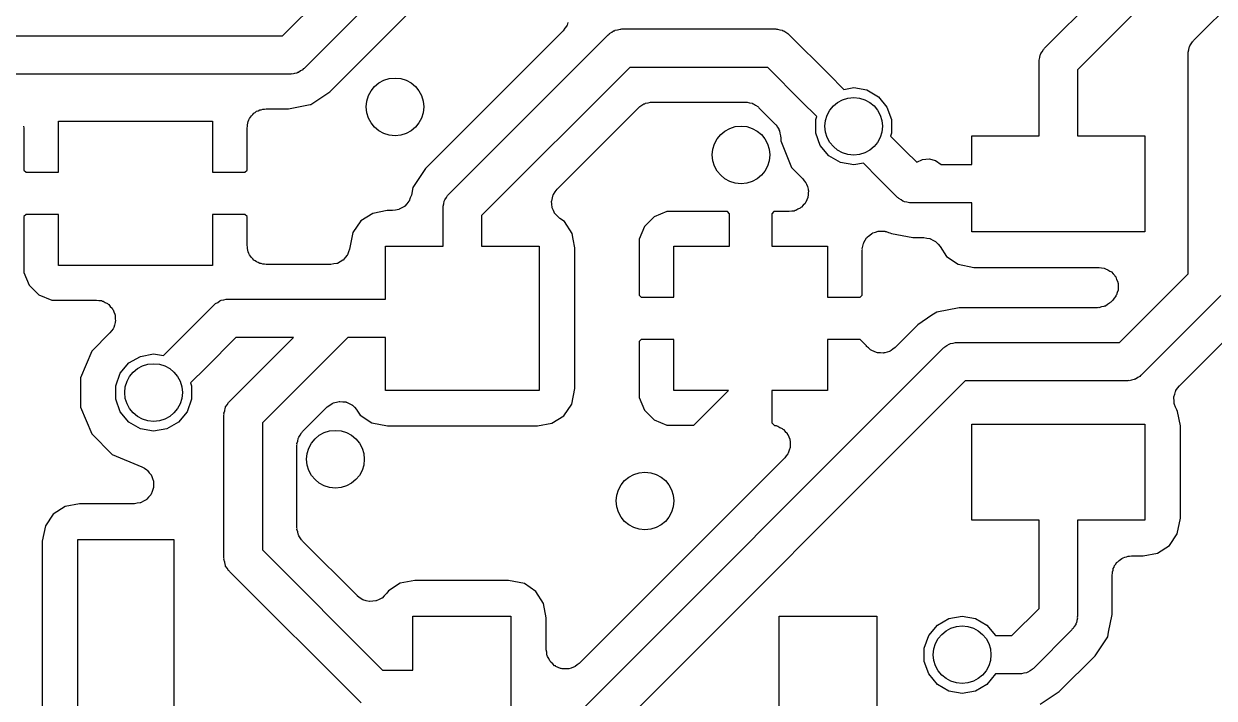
# Model space of a CAD drawing. Extents: x 125.1 to 143.2, y -145.5 to -100.1.
# Drawn here: x 130.02 to 136.21, y -135.38 to -131.87 of the extents above; entities that cross this region are included whole.
import ezdxf

# ---------------------------------------------------------------- set-up
doc = ezdxf.new("R2010")
doc.units = 0
doc.header["$MEASUREMENT"] = 0
doc.layers.add('BLACK', color=7, linetype='CONTINUOUS')

msp = doc.modelspace()

# ---------------------------------------------------------------- linework, layer by layer
at = {"layer": 'Black'}
for p, q in [((135.329, -131.995), (137.545, -129.779)), ((137.657, -129.95), (135.5, -132.107)), ((131.365, -131.93), (132.054, -131.241)), ((136.104, -131.954), (136.779, -131.279)), ((132.224, -131.353), (131.477, -132.101)), ((131.611, -132.221), (132.212, -131.62)), ((132.843, -131.879), (132.834, -131.891)), ((132.844, -131.877), (132.843, -131.879)), ((132.845, -131.875), (132.844, -131.877)), ((132.849, -131.861), (132.845, -131.875)), ((127.766, -131.93), (131.365, -131.93)), ((132.825, -131.904), (132.109, -132.62)), ((132.229, -132.754), (133.059, -131.925)), ((132.834, -131.891), (132.825, -131.904)), ((133.059, -131.925), (133.063, -131.922)), ((133.063, -131.922), (133.065, -131.919)), ((133.065, -131.919), (133.077, -131.912)), ((133.077, -131.912), (133.087, -131.905)), ((133.087, -131.905), (133.092, -131.904)), ((133.092, -131.904), (133.095, -131.901)), ((133.095, -131.901), (133.108, -131.899)), ((133.108, -131.899), (133.121, -131.896)), ((133.121, -131.896), (133.125, -131.896)), ((133.125, -131.896), (133.13, -131.895)), ((133.13, -131.895), (133.93, -131.895)), ((133.93, -131.895), (133.934, -131.896)), ((133.934, -131.896), (133.939, -131.896)), ((133.939, -131.896), (133.951, -131.899)), ((133.951, -131.899), (133.964, -131.901)), ((133.964, -131.901), (133.968, -131.904)), ((133.968, -131.904), (133.972, -131.905)), ((133.972, -131.905), (133.983, -131.912)), ((133.983, -131.912), (133.994, -131.919)), ((133.994, -131.919), (133.997, -131.922)), ((133.997, -131.922), (134.001, -131.925)), ((134.001, -131.925), (134.206, -132.13)), ((135.309, -132.023), (135.317, -132.013)), ((135.317, -132.013), (135.323, -132.001)), ((135.323, -132.001), (135.327, -131.998)), ((135.327, -131.998), (135.329, -131.995)), ((136.075, -132.016), (136.079, -132.004)), ((136.079, -132.004), (136.081, -131.991)), ((136.081, -131.991), (136.083, -131.987)), ((136.083, -131.987), (136.084, -131.983)), ((136.084, -131.983), (136.092, -131.972)), ((136.092, -131.972), (136.098, -131.961)), ((136.098, -131.961), (136.102, -131.958)), ((136.102, -131.958), (136.104, -131.954)), ((135.3, -132.057), (135.304, -132.044)), ((135.301, -132.061), (135.3, -132.057)), ((135.3, -132.066), (135.301, -132.061)), ((135.3, -132.45), (135.3, -132.066)), ((135.304, -132.044), (135.306, -132.031)), ((135.306, -132.031), (135.308, -132.028)), ((135.308, -132.028), (135.309, -132.023)), ((136.076, -132.021), (136.075, -132.016)), ((136.075, -132.025), (136.076, -132.021)), ((136.075, -132.052), (136.075, -132.025)), ((136.075, -133.169), (136.075, -132.052)), ((131.406, -132.13), (127.766, -132.13)), ((131.41, -132.129), (131.406, -132.13)), ((131.415, -132.13), (131.41, -132.129)), ((131.427, -132.126), (131.415, -132.13)), ((131.44, -132.124), (131.427, -132.126)), ((131.444, -132.122), (131.44, -132.124)), ((131.448, -132.121), (131.444, -132.122)), ((131.459, -132.113), (131.448, -132.121)), ((131.47, -132.107), (131.459, -132.113)), ((131.473, -132.103), (131.47, -132.107)), ((131.477, -132.101), (131.473, -132.103)), ((133.171, -132.095), (132.4, -132.866)), ((133.889, -132.095), (133.171, -132.095)), ((134.065, -132.272), (133.889, -132.095)), ((134.206, -132.13), (134.206, -132.13)), ((134.206, -132.13), (134.285, -132.209)), ((135.5, -132.107), (135.5, -132.45)), ((131.512, -132.287), (131.611, -132.221)), ((134.285, -132.209), (134.336, -132.2)), ((134.336, -132.2), (134.404, -132.212)), ((134.404, -132.212), (134.465, -132.247)), ((134.465, -132.247), (134.509, -132.301)), ((131.223, -132.329), (131.23, -132.323)), ((131.23, -132.323), (131.238, -132.32)), ((131.238, -132.32), (131.246, -132.316)), ((131.246, -132.316), (131.254, -132.315)), ((131.254, -132.315), (131.263, -132.312)), ((131.263, -132.312), (131.271, -132.312)), ((131.271, -132.312), (131.28, -132.31)), ((131.28, -132.31), (131.396, -132.31)), ((131.396, -132.31), (131.508, -132.288)), ((131.508, -132.288), (131.512, -132.287)), ((131.508, -132.288), (131.508, -132.288)), ((132.793, -132.728), (133.216, -132.305)), ((133.216, -132.305), (133.22, -132.302)), ((133.22, -132.302), (133.223, -132.299)), ((133.223, -132.299), (133.234, -132.292)), ((133.234, -132.292), (133.245, -132.285)), ((133.245, -132.285), (133.249, -132.284)), ((133.249, -132.284), (133.253, -132.281)), ((133.253, -132.281), (133.266, -132.279)), ((133.266, -132.279), (133.278, -132.276)), ((133.278, -132.276), (133.283, -132.276)), ((133.283, -132.276), (133.287, -132.275)), ((133.287, -132.275), (133.773, -132.275)), ((133.773, -132.275), (133.777, -132.276)), ((133.777, -132.276), (133.781, -132.276)), ((133.781, -132.276), (133.794, -132.279)), ((133.794, -132.279), (133.807, -132.281)), ((133.807, -132.281), (133.811, -132.284)), ((133.811, -132.284), (133.815, -132.285)), ((133.815, -132.285), (133.825, -132.292)), ((133.825, -132.292), (133.837, -132.299)), ((133.837, -132.299), (133.84, -132.302)), ((133.84, -132.302), (133.843, -132.305)), ((133.843, -132.305), (133.926, -132.388)), ((134.144, -132.35), (134.065, -132.272)), ((134.065, -132.272), (134.065, -132.272)), ((134.509, -132.301), (134.533, -132.366)), ((130.2, -132.64), (130.2, -132.375)), ((130.2, -132.375), (131, -132.375)), ((131, -132.375), (131, -132.64)), ((131.182, -132.393), (131.185, -132.384)), ((131.185, -132.384), (131.186, -132.376)), ((131.186, -132.376), (131.19, -132.368)), ((131.19, -132.368), (131.193, -132.36)), ((131.193, -132.36), (131.199, -132.353)), ((131.199, -132.353), (131.203, -132.346)), ((131.203, -132.346), (131.21, -132.34)), ((131.21, -132.34), (131.216, -132.333)), ((131.216, -132.333), (131.223, -132.329)), ((134.138, -132.366), (134.144, -132.35)), ((134.138, -132.436), (134.138, -132.366)), ((134.533, -132.366), (134.533, -132.436)), ((130.018, -132.401), (130.02, -132.41)), ((130.02, -132.41), (130.02, -132.629)), ((131.18, -132.41), (131.182, -132.401)), ((131.18, -132.629), (131.18, -132.41)), ((131.182, -132.401), (131.182, -132.393)), ((133.926, -132.388), (133.929, -132.391)), ((133.929, -132.391), (133.932, -132.394)), ((133.932, -132.394), (133.939, -132.405)), ((133.939, -132.405), (133.946, -132.416)), ((133.946, -132.416), (133.947, -132.42)), ((133.947, -132.42), (133.95, -132.424)), ((133.95, -132.424), (133.952, -132.437)), ((133.952, -132.437), (133.955, -132.45)), ((134.162, -132.501), (134.138, -132.436)), ((134.533, -132.436), (134.528, -132.452)), ((133.955, -132.45), (133.955, -132.454)), ((133.955, -132.454), (133.956, -132.458)), ((133.956, -132.458), (133.956, -132.476)), ((133.956, -132.476), (134.013, -132.616)), ((134.207, -132.555), (134.162, -132.501)), ((134.528, -132.452), (134.606, -132.53)), ((134.95, -132.6), (134.95, -132.45)), ((134.95, -132.45), (135.3, -132.45)), ((135.5, -132.45), (135.85, -132.45)), ((135.85, -132.45), (135.85, -132.95)), ((134.267, -132.59), (134.207, -132.555)), ((134.606, -132.53), (134.606, -132.53)), ((134.606, -132.53), (134.664, -132.588)), ((134.694, -132.573), (134.729, -132.57)), ((134.729, -132.57), (134.762, -132.579)), ((130.02, -132.629), (130.031, -132.64)), ((131.169, -132.64), (131.18, -132.629)), ((132.109, -132.62), (132.043, -132.719)), ((134.013, -132.616), (134.072, -132.674)), ((134.336, -132.602), (134.267, -132.59)), ((134.386, -132.593), (134.336, -132.602)), ((134.465, -132.672), (134.386, -132.593)), ((134.664, -132.588), (134.694, -132.573)), ((134.762, -132.579), (134.791, -132.599)), ((134.791, -132.599), (134.791, -132.6)), ((134.791, -132.6), (134.95, -132.6)), ((130.031, -132.64), (130.2, -132.64)), ((131, -132.64), (131.169, -132.64)), ((134.072, -132.674), (134.079, -132.685)), ((134.079, -132.685), (134.087, -132.695)), ((134.564, -132.771), (134.465, -132.672)), ((134.465, -132.672), (134.465, -132.672)), ((132.043, -132.719), (132.035, -132.759)), ((132.227, -132.758), (132.229, -132.754)), ((132.773, -132.757), (132.774, -132.756)), ((132.774, -132.756), (132.783, -132.742)), ((132.783, -132.742), (132.793, -132.728)), ((132.793, -132.728), (132.793, -132.728)), ((132.793, -132.728), (132.793, -132.728)), ((134.087, -132.695), (134.089, -132.699)), ((134.089, -132.699), (134.091, -132.703)), ((134.091, -132.703), (134.095, -132.715)), ((134.095, -132.715), (134.099, -132.728)), ((134.099, -132.728), (134.099, -132.732)), ((134.099, -132.732), (134.1, -132.736)), ((134.1, -132.736), (134.099, -132.749)), ((134.099, -132.749), (134.099, -132.762)), ((132, -132.818), (131.985, -132.825)), ((132.001, -132.816), (132, -132.817)), ((132, -132.817), (132, -132.818)), ((132.012, -132.804), (132.001, -132.816)), ((132.022, -132.791), (132.012, -132.804)), ((132.023, -132.79), (132.022, -132.791)), ((132.024, -132.79), (132.023, -132.79)), ((132.029, -132.774), (132.024, -132.79)), ((132.035, -132.759), (132.029, -132.774)), ((132.2, -132.816), (132.204, -132.804)), ((132.201, -132.821), (132.2, -132.816)), ((132.204, -132.804), (132.206, -132.791)), ((132.206, -132.791), (132.208, -132.787)), ((132.208, -132.787), (132.209, -132.783)), ((132.209, -132.783), (132.217, -132.772)), ((132.217, -132.772), (132.223, -132.761)), ((132.223, -132.761), (132.227, -132.758)), ((132.764, -132.791), (132.765, -132.79)), ((132.766, -132.807), (132.764, -132.791)), ((132.765, -132.79), (132.769, -132.773)), ((132.765, -132.79), (132.765, -132.79)), ((132.768, -132.824), (132.766, -132.807)), ((132.769, -132.773), (132.773, -132.757)), ((132.773, -132.757), (132.773, -132.757)), ((134.073, -132.812), (134.065, -132.822)), ((134.083, -132.802), (134.073, -132.812)), ((134.085, -132.798), (134.083, -132.802)), ((134.087, -132.795), (134.085, -132.798)), ((134.092, -132.783), (134.087, -132.795)), ((134.097, -132.771), (134.092, -132.783)), ((134.098, -132.767), (134.097, -132.771)), ((134.099, -132.762), (134.098, -132.767)), ((134.568, -132.773), (134.564, -132.771)), ((134.57, -132.777), (134.568, -132.773)), ((134.582, -132.783), (134.57, -132.777)), ((134.592, -132.791), (134.582, -132.783)), ((134.597, -132.792), (134.592, -132.791)), ((134.6, -132.794), (134.597, -132.792)), ((134.613, -132.796), (134.6, -132.794)), ((134.626, -132.8), (134.613, -132.796)), ((134.63, -132.799), (134.626, -132.8)), ((134.635, -132.8), (134.63, -132.799)), ((134.75, -132.8), (134.635, -132.8)), ((134.95, -132.8), (134.75, -132.8)), ((134.95, -132.95), (134.95, -132.8)), ((130.031, -132.86), (130.02, -132.871)), ((130.02, -132.871), (130.02, -133.161)), ((130.2, -132.86), (130.031, -132.86)), ((130.2, -133.125), (130.2, -132.86)), ((131.169, -132.86), (131, -132.86)), ((131, -132.86), (131, -133.125)), ((131.18, -132.871), (131.169, -132.86)), ((131.18, -133.02), (131.18, -132.871)), ((131.834, -132.854), (131.772, -132.893)), ((131.909, -132.84), (131.834, -132.854)), ((131.937, -132.84), (131.909, -132.84)), ((131.953, -132.837), (131.937, -132.84)), ((131.969, -132.834), (131.953, -132.837)), ((131.97, -132.834), (131.969, -132.834)), ((131.971, -132.833), (131.97, -132.834)), ((131.985, -132.825), (131.971, -132.833)), ((132.2, -132.825), (132.201, -132.821)), ((132.2, -133.025), (132.2, -132.825)), ((132.4, -132.866), (132.4, -133.025)), ((132.768, -132.825), (132.768, -132.824)), ((132.775, -132.84), (132.768, -132.825)), ((132.768, -132.825), (132.768, -132.825)), ((132.782, -132.856), (132.775, -132.84)), ((132.783, -132.856), (132.782, -132.856)), ((132.783, -132.857), (132.783, -132.856)), ((132.795, -132.868), (132.783, -132.857)), ((132.807, -132.88), (132.795, -132.868)), ((132.808, -132.881), (132.807, -132.88)), ((132.807, -132.88), (132.807, -132.88)), ((133.298, -132.872), (133.247, -132.923)), ((133.364, -132.845), (133.298, -132.872)), ((133.679, -132.845), (133.364, -132.845)), ((133.69, -132.856), (133.679, -132.845)), ((133.69, -133.025), (133.69, -132.856)), ((133.921, -132.845), (133.91, -132.856)), ((133.91, -132.856), (133.91, -133.025)), ((134.001, -132.845), (133.921, -132.845)), ((134.014, -132.843), (134.001, -132.845)), ((134.027, -132.842), (134.014, -132.843)), ((134.031, -132.84), (134.027, -132.842)), ((134.035, -132.839), (134.031, -132.84)), ((134.046, -132.832), (134.035, -132.839)), ((134.058, -132.827), (134.046, -132.832)), ((134.061, -132.824), (134.058, -132.827)), ((134.065, -132.822), (134.061, -132.824)), ((131.772, -132.893), (131.731, -132.954)), ((132.832, -132.897), (132.808, -132.881)), ((132.871, -132.959), (132.832, -132.897)), ((133.247, -132.923), (133.22, -132.989)), ((131.731, -132.954), (131.714, -133.04)), ((132.877, -132.988), (132.871, -132.959)), ((132.885, -133.034), (132.877, -132.988)), ((132.877, -132.988), (132.877, -132.988)), ((133.22, -132.989), (133.22, -133.279)), ((134.388, -133.005), (134.396, -132.993)), ((134.396, -132.993), (134.403, -132.981)), ((134.403, -132.981), (134.406, -132.979)), ((134.406, -132.979), (134.408, -132.976)), ((134.408, -132.976), (134.419, -132.967)), ((134.419, -132.967), (134.43, -132.958)), ((134.43, -132.958), (134.433, -132.957)), ((134.433, -132.957), (134.436, -132.955)), ((134.436, -132.955), (134.449, -132.951)), ((134.449, -132.951), (134.463, -132.946)), ((134.463, -132.946), (134.466, -132.946)), ((134.466, -132.946), (134.469, -132.946)), ((134.469, -132.946), (134.483, -132.946)), ((134.483, -132.946), (134.497, -132.946)), ((134.497, -132.946), (134.5, -132.948)), ((134.5, -132.948), (134.504, -132.948)), ((134.504, -132.948), (134.517, -132.953)), ((134.517, -132.953), (134.523, -132.956)), ((134.523, -132.956), (134.533, -132.958)), ((134.533, -132.958), (134.533, -132.958)), ((134.533, -132.958), (134.644, -132.98)), ((134.644, -132.98), (134.701, -132.98)), ((134.701, -132.98), (134.716, -132.983)), ((134.716, -132.983), (134.731, -132.984)), ((134.731, -132.984), (134.733, -132.986)), ((134.733, -132.986), (134.735, -132.986)), ((134.735, -132.986), (134.748, -132.994)), ((134.748, -132.994), (134.761, -133)), ((134.761, -133), (134.763, -133.002)), ((134.763, -133.002), (134.765, -133.003)), ((134.765, -133.003), (134.775, -133.015)), ((135.85, -132.95), (134.95, -132.95)), ((131.182, -133.029), (131.18, -133.02)), ((131.182, -133.037), (131.182, -133.029)), ((131.185, -133.046), (131.182, -133.037)), ((131.186, -133.054), (131.185, -133.046)), ((131.19, -133.062), (131.186, -133.054)), ((131.193, -133.07), (131.19, -133.062)), ((131.708, -133.055), (131.702, -133.07)), ((131.714, -133.04), (131.708, -133.055)), ((131.9, -133.3), (131.9, -133.025)), ((131.9, -133.025), (132.2, -133.025)), ((132.4, -133.025), (132.7, -133.025)), ((132.7, -133.025), (132.7, -133.775)), ((132.885, -133.48), (132.885, -133.034)), ((133.4, -133.29), (133.4, -133.025)), ((133.4, -133.025), (133.69, -133.025)), ((133.91, -133.025), (134.2, -133.025)), ((134.2, -133.025), (134.2, -133.29)), ((134.38, -133.038), (134.384, -133.025)), ((134.381, -133.042), (134.38, -133.038)), ((134.38, -133.045), (134.381, -133.042)), ((134.38, -133.279), (134.38, -133.045)), ((134.384, -133.025), (134.386, -133.011)), ((134.386, -133.011), (134.388, -133.008)), ((134.388, -133.008), (134.388, -133.005)), ((134.775, -133.015), (134.785, -133.026)), ((134.785, -133.026), (134.818, -133.078)), ((131, -133.125), (130.2, -133.125)), ((131.199, -133.077), (131.193, -133.07)), ((131.203, -133.084), (131.199, -133.077)), ((131.21, -133.09), (131.203, -133.084)), ((131.216, -133.097), (131.21, -133.09)), ((131.223, -133.101), (131.216, -133.097)), ((131.23, -133.107), (131.223, -133.101)), ((131.238, -133.11), (131.23, -133.107)), ((131.246, -133.114), (131.238, -133.11)), ((131.254, -133.115), (131.246, -133.114)), ((131.263, -133.118), (131.254, -133.115)), ((131.271, -133.118), (131.263, -133.118)), ((131.28, -133.12), (131.271, -133.118)), ((131.616, -133.12), (131.28, -133.12)), ((131.631, -133.117), (131.616, -133.12)), ((131.647, -133.115), (131.631, -133.117)), ((131.648, -133.114), (131.647, -133.115)), ((131.65, -133.114), (131.648, -133.114)), ((131.664, -133.106), (131.65, -133.114)), ((131.678, -133.098), (131.664, -133.106)), ((131.679, -133.097), (131.678, -133.098)), ((131.68, -133.097), (131.679, -133.097)), ((131.69, -133.084), (131.68, -133.097)), ((131.701, -133.072), (131.69, -133.084)), ((131.702, -133.07), (131.701, -133.071)), ((131.701, -133.071), (131.701, -133.072)), ((134.818, -133.078), (134.879, -133.119)), ((134.879, -133.119), (134.96, -133.135)), ((130.02, -133.161), (130.047, -133.227)), ((134.96, -133.135), (135.612, -133.135)), ((135.612, -133.135), (135.625, -133.138)), ((135.625, -133.138), (135.638, -133.139)), ((135.638, -133.139), (135.642, -133.141)), ((135.642, -133.141), (135.646, -133.142)), ((135.646, -133.142), (135.658, -133.148)), ((135.658, -133.148), (135.669, -133.154)), ((135.669, -133.154), (135.673, -133.157)), ((135.673, -133.157), (135.676, -133.159)), ((135.676, -133.159), (135.685, -133.169)), ((135.685, -133.169), (135.694, -133.178)), ((135.694, -133.178), (135.696, -133.182)), ((135.696, -133.182), (135.699, -133.185)), ((135.699, -133.185), (135.703, -133.198)), ((135.719, -133.525), (136.075, -133.169)), ((130.047, -133.227), (130.098, -133.278)), ((135.703, -133.198), (135.709, -133.21)), ((135.709, -133.21), (135.709, -133.214)), ((135.709, -133.214), (135.711, -133.218)), ((135.711, -133.218), (135.711, -133.231)), ((135.711, -133.231), (135.712, -133.244)), ((135.712, -133.244), (135.711, -133.248)), ((135.711, -133.248), (135.711, -133.253)), ((130.098, -133.278), (130.164, -133.305)), ((130.164, -133.305), (130.397, -133.305)), ((130.397, -133.305), (130.41, -133.307)), ((130.41, -133.307), (130.423, -133.308)), ((130.423, -133.308), (130.427, -133.31)), ((130.427, -133.31), (130.431, -133.311)), ((130.431, -133.311), (130.442, -133.318)), ((131.028, -133.317), (131.038, -133.309)), ((131.038, -133.309), (131.042, -133.308)), ((131.042, -133.308), (131.046, -133.306)), ((131.046, -133.306), (131.059, -133.304)), ((131.059, -133.304), (131.072, -133.3)), ((131.072, -133.3), (131.076, -133.301)), ((131.076, -133.301), (131.081, -133.3)), ((131.081, -133.3), (131.9, -133.3)), ((133.22, -133.279), (133.231, -133.29)), ((133.231, -133.29), (133.4, -133.29)), ((134.2, -133.29), (134.369, -133.29)), ((134.369, -133.29), (134.38, -133.279)), ((135.683, -133.306), (135.673, -133.316)), ((135.69, -133.295), (135.683, -133.306)), ((135.699, -133.285), (135.69, -133.295)), ((135.7, -133.281), (135.699, -133.285)), ((135.703, -133.278), (135.7, -133.281)), ((135.706, -133.265), (135.703, -133.278)), ((135.711, -133.253), (135.706, -133.265)), ((136.246, -133.281), (135.831, -133.696)), ((130.442, -133.318), (130.454, -133.323)), ((130.454, -133.323), (130.457, -133.326)), ((130.457, -133.326), (130.461, -133.328)), ((130.461, -133.328), (130.469, -133.338)), ((130.469, -133.338), (130.479, -133.348)), ((130.479, -133.348), (130.481, -133.352)), ((130.481, -133.352), (130.483, -133.355)), ((130.483, -133.355), (130.488, -133.367)), ((130.488, -133.367), (130.493, -133.379)), ((130.824, -133.516), (131.01, -133.329)), ((131.01, -133.329), (131.013, -133.327)), ((131.013, -133.327), (131.016, -133.323)), ((131.016, -133.323), (131.028, -133.317)), ((134.768, -133.368), (134.743, -133.384)), ((134.884, -133.345), (134.768, -133.368)), ((135.603, -133.345), (134.884, -133.345)), ((135.607, -133.344), (135.603, -133.345)), ((135.611, -133.345), (135.607, -133.344)), ((135.624, -133.341), (135.611, -133.345)), ((135.637, -133.339), (135.624, -133.341)), ((135.641, -133.337), (135.637, -133.339)), ((135.645, -133.336), (135.641, -133.337)), ((135.656, -133.328), (135.645, -133.336)), ((135.667, -133.322), (135.656, -133.328)), ((135.67, -133.318), (135.667, -133.322)), ((135.673, -133.316), (135.67, -133.318)), ((130.491, -133.435), (130.487, -133.447)), ((130.495, -133.422), (130.491, -133.435)), ((130.493, -133.379), (130.494, -133.384)), ((130.494, -133.384), (130.495, -133.388)), ((130.495, -133.388), (130.495, -133.401)), ((130.495, -133.401), (130.496, -133.414)), ((130.496, -133.414), (130.495, -133.418)), ((130.495, -133.418), (130.495, -133.422)), ((134.669, -133.434), (134.551, -133.552)), ((134.743, -133.384), (134.669, -133.434)), ((136.03, -133.751), (136.366, -133.415)), ((130.467, -133.476), (130.372, -133.571)), ((130.475, -133.465), (130.467, -133.476)), ((130.483, -133.455), (130.475, -133.465)), ((130.485, -133.451), (130.483, -133.455)), ((130.487, -133.447), (130.485, -133.451)), ((132.885, -133.765), (132.885, -133.48)), ((130.745, -133.594), (130.824, -133.516)), ((130.824, -133.516), (130.824, -133.516)), ((131.122, -133.5), (130.965, -133.657)), ((131.089, -133.832), (131.421, -133.5)), ((131.421, -133.5), (131.122, -133.5)), ((131.704, -133.5), (131.26, -133.944)), ((131.9, -133.5), (131.704, -133.5)), ((131.9, -133.775), (131.9, -133.5)), ((132.806, -135.552), (134.803, -133.554)), ((133.231, -133.51), (133.22, -133.521)), ((133.22, -133.521), (133.22, -133.811)), ((133.4, -133.51), (133.231, -133.51)), ((133.4, -133.775), (133.4, -133.51)), ((134.369, -133.51), (134.2, -133.51)), ((134.2, -133.51), (134.2, -133.775)), ((134.402, -133.543), (134.369, -133.51)), ((134.403, -133.546), (134.402, -133.543)), ((134.413, -133.554), (134.403, -133.546)), ((134.423, -133.564), (134.413, -133.554)), ((134.54, -133.56), (134.53, -133.568)), ((134.551, -133.552), (134.54, -133.56)), ((134.803, -133.554), (134.807, -133.552)), ((134.807, -133.552), (134.81, -133.548)), ((134.81, -133.548), (134.821, -133.542)), ((134.821, -133.542), (134.832, -133.534)), ((134.832, -133.534), (134.836, -133.533)), ((134.836, -133.533), (134.84, -133.531)), ((134.84, -133.531), (134.853, -133.529)), ((134.853, -133.529), (134.865, -133.525)), ((134.865, -133.525), (134.87, -133.526)), ((134.87, -133.526), (134.874, -133.525)), ((134.874, -133.525), (135.719, -133.525)), ((130.372, -133.571), (130.314, -133.71)), ((130.565, -133.632), (130.626, -133.598)), ((130.626, -133.598), (130.694, -133.585)), ((130.694, -133.585), (130.745, -133.594)), ((134.427, -133.565), (134.423, -133.564)), ((134.43, -133.568), (134.427, -133.565)), ((134.442, -133.573), (134.43, -133.568)), ((134.454, -133.578), (134.442, -133.573)), ((134.459, -133.579), (134.454, -133.578)), ((134.463, -133.58), (134.459, -133.579)), ((134.476, -133.58), (134.463, -133.58)), ((134.489, -133.581), (134.476, -133.58)), ((134.493, -133.58), (134.489, -133.581)), ((134.497, -133.58), (134.493, -133.58)), ((134.51, -133.576), (134.497, -133.58)), ((134.522, -133.572), (134.51, -133.576)), ((134.526, -133.57), (134.522, -133.572)), ((134.53, -133.568), (134.526, -133.57)), ((130.52, -133.686), (130.565, -133.632)), ((130.965, -133.657), (130.886, -133.736)), ((130.965, -133.657), (130.965, -133.657)), ((130.314, -133.71), (130.314, -133.862)), ((130.497, -133.751), (130.52, -133.686)), ((130.886, -133.736), (130.892, -133.751)), ((134.915, -133.725), (132.977, -135.664)), ((135.76, -133.725), (134.915, -133.725)), ((135.764, -133.724), (135.76, -133.725)), ((135.769, -133.725), (135.764, -133.724)), ((135.781, -133.721), (135.769, -133.725)), ((135.794, -133.719), (135.781, -133.721)), ((135.798, -133.717), (135.794, -133.719)), ((135.802, -133.716), (135.798, -133.717)), ((135.813, -133.708), (135.802, -133.716)), ((135.824, -133.702), (135.813, -133.708)), ((135.827, -133.698), (135.824, -133.702)), ((135.831, -133.696), (135.827, -133.698)), ((130.497, -133.821), (130.497, -133.751)), ((130.892, -133.751), (130.892, -133.821)), ((132.7, -133.775), (131.9, -133.775)), ((132.869, -133.846), (132.885, -133.765)), ((133.684, -133.775), (133.4, -133.775)), ((133.504, -133.955), (133.684, -133.775)), ((134.2, -133.775), (133.91, -133.775)), ((133.91, -133.775), (133.91, -133.944)), ((136.001, -133.809), (136.006, -133.795)), ((136.001, -133.811), (136.001, -133.809)), ((136.006, -133.795), (136.01, -133.78)), ((136.01, -133.78), (136.011, -133.778)), ((136.011, -133.776), (136.021, -133.764)), ((136.011, -133.778), (136.011, -133.776)), ((136.021, -133.764), (136.03, -133.751)), ((130.314, -133.862), (130.372, -134.001)), ((130.52, -133.887), (130.497, -133.821)), ((130.892, -133.821), (130.868, -133.887)), ((131.064, -133.881), (131.066, -133.868)), ((131.066, -133.868), (131.068, -133.864)), ((131.068, -133.864), (131.069, -133.86)), ((131.069, -133.86), (131.077, -133.85)), ((131.077, -133.85), (131.083, -133.838)), ((131.083, -133.838), (131.087, -133.835)), ((131.087, -133.835), (131.089, -133.832)), ((131.469, -133.989), (131.597, -133.861)), ((131.597, -133.861), (131.599, -133.86)), ((131.599, -133.86), (131.6, -133.858)), ((131.6, -133.858), (131.613, -133.85)), ((131.613, -133.85), (131.626, -133.841)), ((131.626, -133.841), (131.628, -133.841)), ((131.628, -133.841), (131.629, -133.84)), ((131.629, -133.84), (131.645, -133.836)), ((131.645, -133.836), (131.659, -133.832)), ((131.659, -133.832), (131.661, -133.832)), ((131.661, -133.832), (131.663, -133.832)), ((131.663, -133.832), (131.679, -133.834)), ((131.679, -133.834), (131.694, -133.835)), ((131.694, -133.835), (131.696, -133.836)), ((131.696, -133.836), (131.698, -133.836)), ((131.698, -133.836), (131.711, -133.843)), ((131.711, -133.843), (131.725, -133.85)), ((131.725, -133.85), (131.727, -133.851)), ((131.727, -133.851), (131.729, -133.852)), ((131.729, -133.852), (131.739, -133.863)), ((131.739, -133.863), (131.75, -133.874)), ((132.828, -133.907), (132.869, -133.846)), ((133.22, -133.811), (133.247, -133.877)), ((136.001, -133.813), (136.001, -133.811)), ((136.002, -133.829), (136.001, -133.813)), ((136.003, -133.844), (136.002, -133.829)), ((136.004, -133.846), (136.003, -133.844)), ((136.004, -133.848), (136.004, -133.846)), ((136.01, -133.862), (136.004, -133.848)), ((136.016, -133.876), (136.01, -133.862)), ((130.565, -133.94), (130.52, -133.887)), ((130.868, -133.887), (130.823, -133.94)), ((131.06, -133.894), (131.064, -133.881)), ((131.061, -133.898), (131.06, -133.894)), ((131.06, -133.903), (131.061, -133.898)), ((131.06, -134.646), (131.06, -133.903)), ((131.75, -133.874), (131.751, -133.876)), ((131.751, -133.876), (131.752, -133.878)), ((131.752, -133.878), (131.768, -133.903)), ((131.768, -133.903), (131.829, -133.944)), ((132.766, -133.946), (132.828, -133.907)), ((133.247, -133.877), (133.298, -133.928)), ((133.298, -133.928), (133.364, -133.955)), ((136.021, -133.884), (136.016, -133.876)), ((136.035, -133.959), (136.021, -133.884)), ((130.626, -133.975), (130.565, -133.94)), ((130.694, -133.987), (130.626, -133.975)), ((130.763, -133.975), (130.694, -133.987)), ((130.823, -133.94), (130.763, -133.975)), ((131.26, -133.944), (131.26, -134.605)), ((131.463, -133.996), (131.467, -133.993)), ((131.467, -133.993), (131.469, -133.989)), ((131.829, -133.944), (131.91, -133.96)), ((131.91, -133.96), (132.691, -133.96)), ((132.691, -133.96), (132.766, -133.946)), ((133.364, -133.955), (133.504, -133.955)), ((133.91, -133.944), (133.924, -133.958)), ((133.924, -133.958), (133.932, -133.958)), ((133.932, -133.958), (133.936, -133.96)), ((133.936, -133.96), (133.941, -133.961)), ((133.941, -133.961), (133.952, -133.968)), ((133.952, -133.968), (133.964, -133.973)), ((133.964, -133.973), (133.967, -133.976)), ((133.967, -133.976), (133.971, -133.978)), ((133.971, -133.978), (133.979, -133.988)), ((133.979, -133.988), (133.989, -133.998)), ((134.95, -134.45), (134.95, -133.95)), ((134.95, -133.95), (135.85, -133.95)), ((135.85, -133.95), (135.85, -134.45)), ((136.035, -134.44), (136.035, -133.959)), ((130.372, -134.001), (130.479, -134.108)), ((131.44, -134.051), (131.444, -134.039)), ((131.441, -134.056), (131.44, -134.051)), ((131.44, -134.06), (131.441, -134.056)), ((131.444, -134.039), (131.446, -134.026)), ((131.446, -134.026), (131.448, -134.022)), ((131.448, -134.022), (131.449, -134.018)), ((131.449, -134.018), (131.457, -134.007)), ((131.457, -134.007), (131.463, -133.996)), ((133.989, -133.998), (133.99, -134.002)), ((133.99, -134.002), (133.993, -134.005)), ((133.993, -134.005), (133.998, -134.017)), ((133.998, -134.017), (134.003, -134.029)), ((134.003, -134.029), (134.004, -134.034)), ((134.004, -134.034), (134.005, -134.038)), ((134.005, -134.038), (134.005, -134.051)), ((134.005, -134.051), (134.006, -134.064)), ((130.479, -134.108), (130.633, -134.172)), ((131.44, -134.489), (131.44, -134.06)), ((133.985, -134.115), (133.977, -134.126)), ((133.993, -134.105), (133.985, -134.115)), ((133.995, -134.101), (133.993, -134.105)), ((133.997, -134.097), (133.995, -134.101)), ((134.001, -134.085), (133.997, -134.097)), ((134.005, -134.072), (134.001, -134.085)), ((134.006, -134.064), (134.005, -134.068)), ((134.005, -134.068), (134.005, -134.072)), ((130.633, -134.172), (130.646, -134.18)), ((130.646, -134.18), (130.659, -134.188)), ((133.977, -134.126), (132.908, -135.195)), ((130.659, -134.188), (130.66, -134.19)), ((130.66, -134.19), (130.662, -134.191)), ((130.662, -134.191), (130.671, -134.203)), ((130.671, -134.203), (130.681, -134.215)), ((130.681, -134.215), (130.682, -134.217)), ((130.682, -134.217), (130.683, -134.218)), ((130.683, -134.218), (130.688, -134.233)), ((130.688, -134.233), (130.693, -134.247)), ((130.686, -134.3), (130.681, -134.315)), ((130.692, -134.286), (130.686, -134.3)), ((130.693, -134.282), (130.692, -134.284)), ((130.692, -134.284), (130.692, -134.286)), ((130.693, -134.247), (130.693, -134.249)), ((130.693, -134.249), (130.694, -134.252)), ((130.694, -134.252), (130.693, -134.267)), ((130.693, -134.267), (130.693, -134.282)), ((130.309, -134.365), (130.234, -134.379)), ((130.594, -134.365), (130.309, -134.365)), ((130.609, -134.362), (130.594, -134.365)), ((130.624, -134.36), (130.609, -134.362)), ((130.626, -134.359), (130.624, -134.36)), ((130.629, -134.358), (130.626, -134.359)), ((130.642, -134.351), (130.629, -134.358)), ((130.655, -134.344), (130.642, -134.351)), ((130.657, -134.342), (130.655, -134.344)), ((130.659, -134.341), (130.657, -134.342)), ((130.668, -134.33), (130.659, -134.341)), ((130.679, -134.318), (130.668, -134.33)), ((130.68, -134.316), (130.679, -134.318)), ((130.681, -134.315), (130.68, -134.316)), ((130.172, -134.418), (130.131, -134.479)), ((130.234, -134.379), (130.172, -134.418)), ((130.131, -134.479), (130.115, -134.56)), ((131.441, -134.493), (131.44, -134.489)), ((135.3, -134.45), (134.95, -134.45)), ((135.3, -134.909), (135.3, -134.45)), ((135.85, -134.45), (135.5, -134.45)), ((135.5, -134.45), (135.5, -134.95)), ((136.019, -134.521), (136.035, -134.44)), ((130.3, -135.45), (130.3, -134.55)), ((130.3, -134.55), (130.8, -134.55)), ((130.8, -134.55), (130.8, -135.45)), ((131.44, -134.498), (131.441, -134.493)), ((131.444, -134.51), (131.44, -134.498)), ((131.446, -134.523), (131.444, -134.51)), ((131.448, -134.527), (131.446, -134.523)), ((131.449, -134.531), (131.448, -134.527)), ((131.457, -134.542), (131.449, -134.531)), ((131.463, -134.553), (131.457, -134.542)), ((135.978, -134.582), (136.019, -134.521)), ((130.115, -134.56), (130.115, -135.441)), ((131.26, -134.605), (131.885, -135.23)), ((131.467, -134.556), (131.463, -134.553)), ((131.469, -134.56), (131.467, -134.556)), ((131.754, -134.844), (131.469, -134.56)), ((135.916, -134.621), (135.978, -134.582)), ((131.061, -134.651), (131.06, -134.646)), ((131.06, -134.655), (131.061, -134.651)), ((131.064, -134.668), (131.06, -134.655)), ((131.066, -134.681), (131.064, -134.668)), ((135.699, -134.679), (135.703, -134.671)), ((135.703, -134.671), (135.71, -134.666)), ((135.71, -134.666), (135.716, -134.659)), ((135.716, -134.659), (135.723, -134.655)), ((135.723, -134.655), (135.73, -134.649)), ((135.73, -134.649), (135.738, -134.646)), ((135.738, -134.646), (135.746, -134.642)), ((135.746, -134.642), (135.754, -134.64)), ((135.754, -134.64), (135.763, -134.637)), ((135.763, -134.637), (135.771, -134.637)), ((135.771, -134.637), (135.78, -134.635)), ((135.78, -134.635), (135.841, -134.635)), ((135.841, -134.635), (135.916, -134.621)), ((131.068, -134.684), (131.066, -134.681)), ((131.069, -134.689), (131.068, -134.684)), ((131.077, -134.699), (131.069, -134.689)), ((131.083, -134.711), (131.077, -134.699)), ((131.087, -134.714), (131.083, -134.711)), ((131.089, -134.717), (131.087, -134.714)), ((131.773, -135.401), (131.089, -134.717)), ((135.68, -134.735), (135.682, -134.727)), ((135.68, -134.94), (135.68, -134.735)), ((135.682, -134.718), (135.685, -134.71)), ((135.682, -134.727), (135.682, -134.718)), ((135.685, -134.71), (135.686, -134.701)), ((135.686, -134.701), (135.69, -134.694)), ((135.69, -134.694), (135.693, -134.685)), ((135.693, -134.685), (135.699, -134.679)), ((131.977, -134.778), (131.916, -134.817)), ((132.053, -134.764), (131.977, -134.778)), ((132.541, -134.764), (132.053, -134.764)), ((132.623, -134.78), (132.541, -134.764)), ((132.683, -134.821), (132.623, -134.78)), ((131.754, -134.845), (131.754, -134.844)), ((131.755, -134.845), (131.754, -134.845)), ((131.768, -134.855), (131.755, -134.845)), ((131.782, -134.864), (131.768, -134.855)), ((131.882, -134.855), (131.867, -134.863)), ((131.883, -134.855), (131.882, -134.855)), ((131.882, -134.855), (131.882, -134.855)), ((131.894, -134.843), (131.883, -134.855)), ((131.906, -134.831), (131.894, -134.843)), ((131.907, -134.83), (131.906, -134.831)), ((131.916, -134.817), (131.907, -134.83)), ((131.907, -134.83), (131.907, -134.83)), ((132.723, -134.883), (132.683, -134.821)), ((131.783, -134.864), (131.782, -134.864)), ((131.783, -134.865), (131.783, -134.864)), ((131.8, -134.869), (131.783, -134.865)), ((131.816, -134.873), (131.8, -134.869)), ((131.817, -134.873), (131.816, -134.873)), ((131.816, -134.873), (131.816, -134.873)), ((131.834, -134.872), (131.817, -134.873)), ((131.85, -134.87), (131.834, -134.872)), ((131.851, -134.87), (131.85, -134.87)), ((131.867, -134.863), (131.851, -134.87)), ((131.851, -134.87), (131.851, -134.87)), ((132.737, -134.958), (132.723, -134.883)), ((135.159, -135.05), (135.3, -134.909)), ((132.043, -135.23), (132.043, -134.949)), ((132.043, -134.949), (132.552, -134.949)), ((132.552, -134.949), (132.552, -135.711)), ((132.737, -135.125), (132.737, -134.958)), ((133.948, -135.711), (133.948, -134.949)), ((133.948, -134.949), (134.457, -134.949)), ((134.457, -134.949), (134.457, -135.711)), ((134.771, -134.996), (134.831, -134.961)), ((134.831, -134.961), (134.9, -134.949)), ((134.9, -134.949), (134.969, -134.961)), ((134.969, -134.961), (135.029, -134.996)), ((135.494, -134.984), (135.492, -134.988)), ((135.496, -134.971), (135.494, -134.984)), ((135.5, -134.959), (135.496, -134.971)), ((135.5, -134.95), (135.499, -134.954)), ((135.499, -134.954), (135.5, -134.959)), ((135.662, -135.032), (135.68, -134.94)), ((134.726, -135.05), (134.771, -134.996)), ((135.029, -134.996), (135.074, -135.05)), ((135.471, -135.021), (135.271, -135.221)), ((135.473, -135.017), (135.471, -135.021)), ((135.477, -135.014), (135.473, -135.017)), ((135.483, -135.003), (135.477, -135.014)), ((135.491, -134.992), (135.483, -135.003)), ((135.492, -134.988), (135.491, -134.992)), ((135.657, -135.056), (135.662, -135.032)), ((134.702, -135.115), (134.726, -135.05)), ((135.074, -135.05), (135.074, -135.05)), ((135.074, -135.05), (135.159, -135.05)), ((135.591, -135.155), (135.657, -135.056)), ((132.739, -135.137), (132.737, -135.125)), ((132.74, -135.15), (132.739, -135.137)), ((132.742, -135.154), (132.74, -135.15)), ((132.743, -135.159), (132.742, -135.154)), ((132.75, -135.17), (132.743, -135.159)), ((132.755, -135.182), (132.75, -135.17)), ((134.702, -135.185), (134.702, -135.115)), ((135.405, -135.341), (135.591, -135.155)), ((131.885, -135.23), (132.043, -135.23)), ((132.758, -135.185), (132.755, -135.182)), ((132.76, -135.189), (132.758, -135.185)), ((132.77, -135.197), (132.76, -135.189)), ((132.78, -135.207), (132.77, -135.197)), ((132.784, -135.208), (132.78, -135.207)), ((132.787, -135.211), (132.784, -135.208)), ((132.799, -135.216), (132.787, -135.211)), ((132.811, -135.221), (132.799, -135.216)), ((132.815, -135.222), (132.811, -135.221)), ((132.82, -135.223), (132.815, -135.222)), ((132.833, -135.223), (132.82, -135.223)), ((132.846, -135.224), (132.833, -135.223)), ((132.85, -135.223), (132.846, -135.224)), ((132.854, -135.223), (132.85, -135.223)), ((132.867, -135.219), (132.854, -135.223)), ((132.879, -135.215), (132.867, -135.219)), ((132.883, -135.213), (132.879, -135.215)), ((132.887, -135.211), (132.883, -135.213)), ((132.897, -135.203), (132.887, -135.211)), ((132.908, -135.195), (132.897, -135.203)), ((134.726, -135.25), (134.702, -135.185)), ((135.253, -135.233), (135.242, -135.241)), ((135.264, -135.227), (135.253, -135.233)), ((135.267, -135.223), (135.264, -135.227)), ((135.271, -135.221), (135.267, -135.223)), ((134.771, -135.304), (134.726, -135.25)), ((135.074, -135.25), (135.029, -135.304)), ((135.2, -135.25), (135.074, -135.25)), ((135.074, -135.25), (135.074, -135.25)), ((135.204, -135.249), (135.2, -135.25)), ((135.209, -135.25), (135.204, -135.249)), ((135.221, -135.246), (135.209, -135.25)), ((135.234, -135.244), (135.221, -135.246)), ((135.238, -135.242), (135.234, -135.244)), ((135.242, -135.241), (135.238, -135.242)), ((134.831, -135.339), (134.771, -135.304)), ((134.9, -135.351), (134.831, -135.339)), ((134.969, -135.339), (134.9, -135.351)), ((135.029, -135.304), (134.969, -135.339)), ((135.306, -135.407), (135.405, -135.341))]:
    msp.add_line(p, q, dxfattribs=at)
for centre in [(131.95, -132.3), (134.336, -132.401), (133.75, -132.55), (130.694, -133.786), (131.64, -134.133), (133.25, -134.35), (134.9, -135.15)]:
    msp.add_circle(centre, 0.15, dxfattribs=at)

doc.saveas('drawing.dxf')
